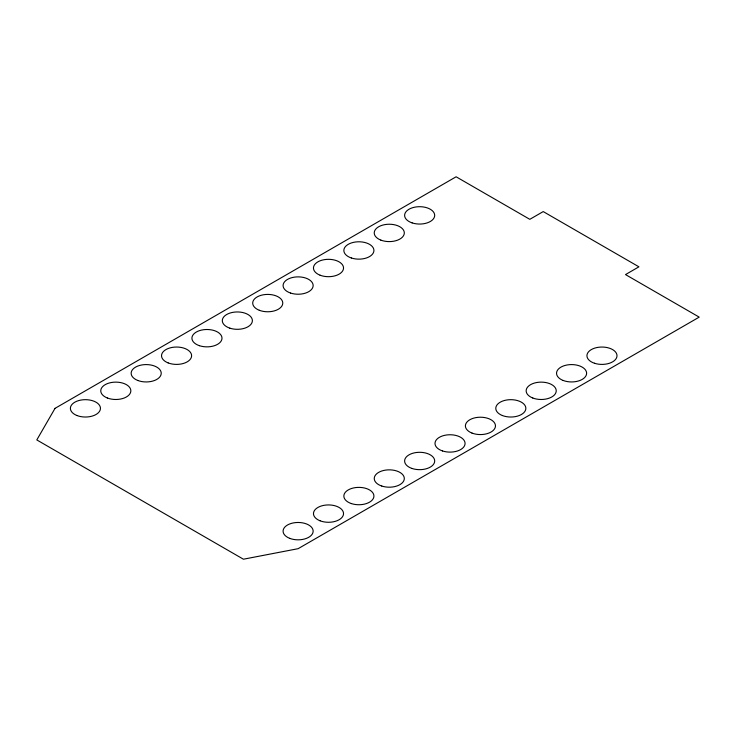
<?xml version="1.0" encoding="UTF-8"?>
<svg xmlns="http://www.w3.org/2000/svg" width="736" height="736" viewBox="0 0 736 736"><rect width="100%" height="100%" fill="white"/><g stroke="black" fill="none" stroke-linecap="round" stroke-linejoin="round"><path stroke-width="1.1" d="M55.034 408.351L36.8 439.926L243.423 559.213L298.117 548.688L699.2 317.124L625.508 274.583L638.931 266.828L543.232 211.582L529.81 219.328L456.118 176.787L55.034 408.351M289.68 538.338A15.042 8.685 0 0 0 313.113 531.769A15.042 8.685 0 0 0 291.539 523.342A15.042 8.685 0 0 0 289.68 538.338M320.068 520.794A15.042 8.685 0 0 0 343.5 514.225A15.042 8.685 0 0 0 321.926 505.798A15.042 8.685 0 0 0 320.068 520.794M351.366 503.58A15.042 8.685 0 0 0 373.925 496.064A15.042 8.685 0 0 0 351.366 488.538A15.042 8.685 0 0 0 351.366 503.58M381.754 486.036A15.042 8.685 0 0 0 404.312 478.52A15.042 8.685 0 0 0 381.754 471.003A15.042 8.685 0 0 0 381.754 486.036M412.132 468.501A15.042 8.685 0 0 0 434.691 460.975A15.042 8.685 0 0 0 412.132 453.459A15.042 8.685 0 0 0 412.132 468.501M442.52 450.956A15.042 8.685 0 0 0 465.078 443.431A15.042 8.685 0 0 0 442.52 435.914A15.042 8.685 0 0 0 442.52 450.956M471.997 433.081A15.042 8.685 0 0 0 495.429 426.512A15.042 8.685 0 0 0 473.855 418.085A15.042 8.685 0 0 0 471.997 433.081M502.384 415.536A15.042 8.685 0 0 0 525.817 408.968A15.042 8.685 0 0 0 504.243 400.54A15.042 8.685 0 0 0 502.384 415.536M532.763 398.001A15.042 8.685 0 0 0 556.195 391.423A15.042 8.685 0 0 0 534.621 382.996A15.042 8.685 0 0 0 532.763 398.001M563.15 380.457A15.042 8.685 0 0 0 586.583 373.879A15.042 8.685 0 0 0 565.009 365.452A15.042 8.685 0 0 0 563.15 380.457M594.449 363.244A15.042 8.685 0 0 0 617.007 355.718A15.042 8.685 0 0 0 594.449 348.202A15.042 8.685 0 0 0 594.449 363.244M412.132 222.898A15.042 8.685 0 0 0 434.691 215.381A15.042 8.685 0 0 0 412.132 207.856A15.042 8.685 0 0 0 412.132 222.898M380.843 240.111A15.042 8.685 0 0 0 404.276 233.542A15.042 8.685 0 0 0 382.702 225.106A15.042 8.685 0 0 0 380.843 240.111M351.366 257.986A15.042 8.685 0 0 0 373.925 250.461A15.042 8.685 0 0 0 351.366 242.944A15.042 8.685 0 0 0 351.366 257.986M320.068 275.2A15.042 8.685 0 0 0 343.5 268.622A15.042 8.685 0 0 0 321.926 260.194A15.042 8.685 0 0 0 320.068 275.2M290.591 293.066A15.042 8.685 0 0 0 313.15 285.55A15.042 8.685 0 0 0 290.591 278.033A15.042 8.685 0 0 0 290.591 293.066M259.302 310.279A15.042 8.685 0 0 0 282.734 303.71A15.042 8.685 0 0 0 261.16 295.283A15.042 8.685 0 0 0 259.302 310.279M229.825 328.155A15.042 8.685 0 0 0 252.384 320.638A15.042 8.685 0 0 0 229.825 313.113A15.042 8.685 0 0 0 229.825 328.155M199.438 345.699A15.042 8.685 0 0 0 221.996 338.174A15.042 8.685 0 0 0 199.438 330.657A15.042 8.685 0 0 0 199.438 345.699M168.139 362.912A15.042 8.685 0 0 0 191.572 356.344A15.042 8.685 0 0 0 169.998 347.907A15.042 8.685 0 0 0 168.139 362.912M137.761 380.457A15.042 8.685 0 0 0 161.193 373.879A15.042 8.685 0 0 0 139.619 365.452A15.042 8.685 0 0 0 137.761 380.457M107.373 398.001A15.042 8.685 0 0 0 130.806 391.423A15.042 8.685 0 0 0 109.232 382.996A15.042 8.685 0 0 0 107.373 398.001M76.986 415.536A15.042 8.685 0 0 0 100.418 408.968A15.042 8.685 0 0 0 78.844 400.54A15.042 8.685 0 0 0 76.986 415.536"/></g></svg>
